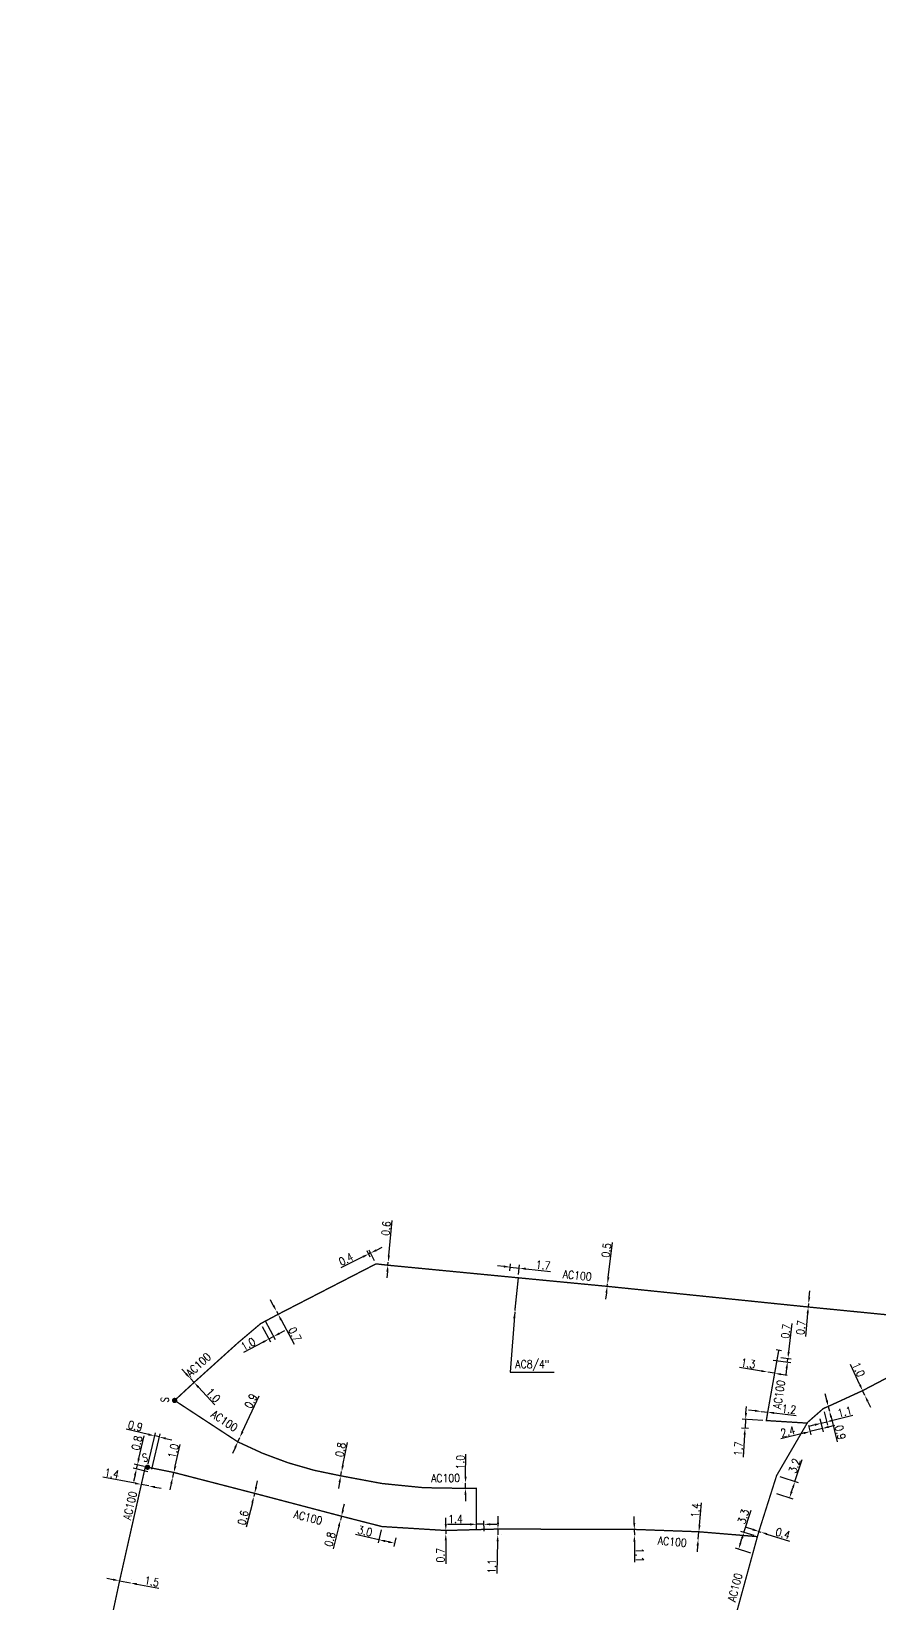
# Model space of a CAD drawing. Header units: millimetres. Extents: x 100882 to 102000, y 121995 to 123000.
# Drawn here: x 101100.5 to 101259.4, y 122327.5 to 122622.1 of the extents above; entities that cross this region are included whole.
import ezdxf
from ezdxf.enums import TextEntityAlignment as Align

# ---------------------------------------------------------------- set-up
doc = ezdxf.new("R2010")
doc.units = ezdxf.units.MM
doc.header["$PDMODE"] = 34
doc.linetypes.add('L_25_AP', pattern=[2000, 1000, 1000])
doc.layers.get('0').update_dxf_attribs({"linetype": 'CONTINUOUS'})
doc.layers.get('DEFPOINTS').update_dxf_attribs({"linetype": 'CONTINUOUS'})
for name, color, linetype in [('L_150', 1, 'CONTINUOUS'), ('L_300', 7, 'CONTINUOUS'), ('L_340', 7, 'CONTINUOUS')]:
    doc.layers.add(name, color=color, linetype=linetype)
doc.styles.add('G_ROMANS', font='ROMANS.SHX', dxfattribs={"width": 0.75})
doc.styles.get("Standard").update_dxf_attribs({"font": 'romans.shx', "width": 0.85})
doc.dimstyles.get("Standard").update_dxf_attribs({"dimtxt": 1.5, "dimasz": 1.2, "dimexe": 0.625, "dimexo": 0.625, "dimgap": 0.25, "dimtad": 1, "dimdec": 1, "dimzin": 0, "dimdsep": 46, "dimtxsty": 'Standard', "dimcen": -0.5, "dimadec": 0, "dimazin": 0, "dimtfac": 1, "dimtdec": 1, "dimtmove": 0, "dimatfit": 3, "dimfxl": 0, "dimtolj": 1, "dimtzin": 0, "dimarcsym": 0})

# ---------------------------------------------------------------- blocks, each defined once
blk = doc.blocks.new('*D378')
at = {"layer": 'DEFPOINTS', "color": 0, "linetype": 'Continuous', "transparency": 16777216}
for p in [(101117.03, 122331.78), (101119.06, 122331.4), (101119.06, 122331.4)]:
    blk.add_point(p, dxfattribs=at)
at = {"layer": 'L_150', "color": 0, "linetype": 'Continuous', "lineweight": -2, "transparency": 16777216}
for p, q in [((101115.85, 122332), (101114.67, 122332.23)), ((101117.03, 122331.78), (101119.06, 122331.4)), ((101119.17, 122332.02), (101119.17, 122332.02)), ((101120.24, 122331.18), (101124.36, 122330.41))]:
    blk.add_line(p, q, dxfattribs=at)
at = {"layer": 'L_150', "color": 0, "linetype": 'Continuous', "transparency": 16777216}
for points in [[(101115.88, 122332.2), (101115.81, 122331.81), (101117.03, 122331.78)], [(101120.27, 122331.38), (101120.2, 122330.98), (101119.06, 122331.4)]]:
    blk.add_solid(points, dxfattribs=at)
at = {"layer": 'L_150', "color": 0, "linetype": 'Continuous', "transparency": 16777216, "insert": (101123.07, 122331.67), "char_height": 1.5, "attachment_point": 5, "rotation": 349.3811}
blk.add_mtext('\\A1;1.5', dxfattribs=at)
blk = doc.blocks.new('*D379')
at = {"layer": 'DEFPOINTS', "color": 0, "linetype": 'Continuous', "transparency": 16777216}
for p in [(101121.1, 122349.84), (101122.48, 122349.58), (101122.48, 122349.58)]:
    blk.add_point(p, dxfattribs=at)
at = {"layer": 'L_150', "color": 0, "linetype": 'Continuous', "lineweight": -2, "transparency": 16777216}
for p, q in [((101119.93, 122350.06), (101113.88, 122351.2)), ((101122.48, 122349.58), (101121.1, 122349.84)), ((101123.66, 122349.36), (101124.84, 122349.13))]:
    blk.add_line(p, q, dxfattribs=at)
at = {"layer": 'L_150', "color": 0, "linetype": 'Continuous', "transparency": 16777216}
for points in [[(101119.96, 122350.26), (101119.89, 122349.87), (101121.1, 122349.84)], [(101123.7, 122349.55), (101123.62, 122349.16), (101122.48, 122349.58)]]:
    blk.add_solid(points, dxfattribs=at)
at = {"layer": 'L_150', "color": 0, "linetype": 'Continuous', "transparency": 16777216, "insert": (101115.57, 122351.9), "char_height": 1.5, "attachment_point": 5, "rotation": 349.3047}
blk.add_mtext('\\A1;1.4', dxfattribs=at)
blk = doc.blocks.new('*D380')
at = {"layer": 'DEFPOINTS', "color": 0, "linetype": 'Continuous', "transparency": 16777216}
for p in [(101126.98, 122351.17), (101126.98, 122351.17), (101127.19, 122352.09)]:
    blk.add_point(p, dxfattribs=at)
at = {"layer": 'L_150', "color": 0, "linetype": 'Continuous', "lineweight": -2, "transparency": 16777216}
for p, q in [((101127.46, 122353.26), (101128.4, 122357.35)), ((101126.98, 122351.17), (101127.19, 122352.09)), ((101126.71, 122350), (101126.44, 122348.83))]:
    blk.add_line(p, q, dxfattribs=at)
at = {"layer": 'L_150', "color": 0, "linetype": 'Continuous', "transparency": 16777216}
for points in [[(101126.51, 122350.04), (101126.9, 122349.95), (101126.98, 122351.17)], [(101127.27, 122353.31), (101127.66, 122353.22), (101127.19, 122352.09)]]:
    blk.add_solid(points, dxfattribs=at)
at = {"layer": 'L_150', "color": 0, "linetype": 'Continuous', "transparency": 16777216, "insert": (101127.09, 122356.11), "char_height": 1.5, "attachment_point": 5, "rotation": 77.0376}
blk.add_mtext('\\A1;1.0', dxfattribs=at)
blk = doc.blocks.new('*D381')
at = {"layer": 'DEFPOINTS', "color": 0, "linetype": 'Continuous', "transparency": 16777216}
for p in [(101142.32, 122348.18), (101142.18, 122347.6), (101142.18, 122347.6)]:
    blk.add_point(p, dxfattribs=at)
at = {"layer": 'L_150', "color": 0, "linetype": 'Continuous', "lineweight": -2, "transparency": 16777216}
for p, q in [((101141.72, 122348.33), (101141.72, 122348.33)), ((101142.32, 122348.18), (101142.18, 122347.6)), ((101142.61, 122349.35), (101142.89, 122350.51)), ((101141.9, 122346.43), (101140.77, 122341.82)), ((101141.57, 122347.75), (101141.57, 122347.75))]:
    blk.add_line(p, q, dxfattribs=at)
at = {"layer": 'L_150', "color": 0, "linetype": 'Continuous', "transparency": 16777216}
for points in [[(101142.42, 122349.4), (101142.8, 122349.3), (101142.32, 122348.18)], [(101141.7, 122346.48), (101142.09, 122346.39), (101142.18, 122347.6)]]:
    blk.add_solid(points, dxfattribs=at)
at = {"layer": 'L_150', "color": 0, "linetype": 'Continuous', "transparency": 16777216, "insert": (101140.17, 122343.6), "char_height": 1.5, "attachment_point": 5, "rotation": 76.2416}
blk.add_mtext('\\A1;0.6', dxfattribs=at)
blk = doc.blocks.new('*D382')
at = {"layer": 'DEFPOINTS', "color": 0, "linetype": 'Continuous', "transparency": 16777216}
for p in [(101158.4, 122343.17), (101158.4, 122343.17), (101158.59, 122343.9)]:
    blk.add_point(p, dxfattribs=at)
at = {"layer": 'L_150', "color": 0, "linetype": 'Continuous', "lineweight": -2, "transparency": 16777216}
for p, q in [((101158.88, 122345.06), (101159.18, 122346.22)), ((101158.59, 122343.9), (101158.4, 122343.17)), ((101158.1, 122342.01), (101157.02, 122337.78))]:
    blk.add_line(p, q, dxfattribs=at)
at = {"layer": 'L_150', "color": 0, "linetype": 'Continuous', "transparency": 16777216}
for points in [[(101158.69, 122345.11), (101159.08, 122345.01), (101158.59, 122343.9)], [(101157.91, 122342.06), (101158.29, 122341.96), (101158.4, 122343.17)]]:
    blk.add_solid(points, dxfattribs=at)
at = {"layer": 'L_150', "color": 0, "linetype": 'Continuous', "transparency": 16777216, "insert": (101156.44, 122339.56), "char_height": 1.5, "attachment_point": 5, "rotation": 75.6287}
blk.add_mtext('\\A1;0.8', dxfattribs=at)
blk = doc.blocks.new('*D383')
at = {"layer": 'DEFPOINTS', "color": 0, "linetype": 'Continuous', "transparency": 16777216}
for p in [(101178.14, 122341.22), (101178.14, 122340.57), (101178.14, 122340.57)]:
    blk.add_point(p, dxfattribs=at)
at = {"layer": 'L_150', "color": 0, "linetype": 'Continuous', "lineweight": -2, "transparency": 16777216}
for p, q in [((101178.14, 122342.42), (101178.14, 122343.62)), ((101178.14, 122341.22), (101178.14, 122340.57)), ((101178.14, 122339.37), (101178.14, 122335))]:
    blk.add_line(p, q, dxfattribs=at)
at = {"layer": 'L_150', "color": 0, "linetype": 'Continuous', "transparency": 16777216}
for points in [[(101177.94, 122342.42), (101178.34, 122342.42), (101178.14, 122341.22)], [(101177.94, 122339.37), (101178.34, 122339.37), (101178.14, 122340.57)]]:
    blk.add_solid(points, dxfattribs=at)
at = {"layer": 'L_150', "color": 0, "linetype": 'Continuous', "transparency": 16777216, "insert": (101177.14, 122336.58), "char_height": 1.5, "attachment_point": 5, "rotation": 90}
blk.add_mtext('\\A1;0.7', dxfattribs=at)
blk = doc.blocks.new('*D384')
at = {"layer": 'DEFPOINTS', "color": 0, "linetype": 'Continuous', "transparency": 16777216}
for p in [(101187.88, 122340.39), (101187.88, 122340.39), (101187.9, 122341.49)]:
    blk.add_point(p, dxfattribs=at)
at = {"layer": 'L_150', "color": 0, "linetype": 'Continuous', "lineweight": -2, "transparency": 16777216}
for p, q in [((101187.93, 122342.69), (101187.95, 122343.89)), ((101187.85, 122339.19), (101187.73, 122333.16)), ((101187.9, 122341.49), (101187.88, 122340.39)), ((101188.5, 122340.38), (101188.5, 122340.38)), ((101188.53, 122341.48), (101188.53, 122341.48))]:
    blk.add_line(p, q, dxfattribs=at)
at = {"layer": 'L_150', "color": 0, "linetype": 'Continuous', "transparency": 16777216}
for points in [[(101187.73, 122342.7), (101188.13, 122342.69), (101187.9, 122341.49)], [(101187.65, 122339.2), (101188.05, 122339.19), (101187.88, 122340.39)]]:
    blk.add_solid(points, dxfattribs=at)
at = {"layer": 'L_150', "color": 0, "linetype": 'Continuous', "transparency": 16777216, "insert": (101186.75, 122334.49), "char_height": 1.5, "attachment_point": 5, "rotation": 88.7799}
blk.add_mtext('\\A1;1.1', dxfattribs=at)
blk = doc.blocks.new('*D385')
at = {"layer": 'DEFPOINTS', "color": 0, "linetype": 'Continuous', "transparency": 16777216}
for p in [(101225.43, 122339.59), (101225.43, 122339.59), (101225.56, 122340.98)]:
    blk.add_point(p, dxfattribs=at)
at = {"layer": 'L_150', "color": 0, "linetype": 'Continuous', "lineweight": -2, "transparency": 16777216}
for p, q in [((101225.68, 122342.18), (101226.07, 122346.41)), ((101225.43, 122339.59), (101225.56, 122340.98)), ((101225.32, 122338.39), (101225.21, 122337.2))]:
    blk.add_line(p, q, dxfattribs=at)
at = {"layer": 'L_150', "color": 0, "linetype": 'Continuous', "transparency": 16777216}
for points in [[(101225.48, 122342.2), (101225.87, 122342.16), (101225.56, 122340.98)], [(101225.12, 122338.41), (101225.52, 122338.38), (101225.43, 122339.59)]]:
    blk.add_solid(points, dxfattribs=at)
at = {"layer": 'L_150', "color": 0, "linetype": 'Continuous', "transparency": 16777216, "insert": (101224.94, 122344.98), "char_height": 1.5, "attachment_point": 5, "rotation": 84.63}
blk.add_mtext('\\A1;1.4', dxfattribs=at)
blk = doc.blocks.new('*D388')
at = {"layer": 'DEFPOINTS', "color": 0, "linetype": 'Continuous', "transparency": 16777216}
for p in [(101238.47, 122370.9), (101238.47, 122370.9), (101239.75, 122370.69)]:
    blk.add_point(p, dxfattribs=at)
at = {"layer": 'L_150', "color": 0, "linetype": 'Continuous', "lineweight": -2, "transparency": 16777216}
for p, q in [((101237.29, 122371.1), (101233.15, 122371.78)), ((101239.75, 122370.69), (101238.47, 122370.9)), ((101240.94, 122370.5), (101242.12, 122370.3))]:
    blk.add_line(p, q, dxfattribs=at)
at = {"layer": 'L_150', "color": 0, "linetype": 'Continuous', "transparency": 16777216}
for points in [[(101237.32, 122371.29), (101237.25, 122370.9), (101238.47, 122370.9)], [(101240.97, 122370.69), (101240.9, 122370.3), (101239.75, 122370.69)]]:
    blk.add_solid(points, dxfattribs=at)
at = {"layer": 'L_150', "color": 0, "linetype": 'Continuous', "transparency": 16777216, "insert": (101234.79, 122372.52), "char_height": 1.5, "attachment_point": 5, "rotation": 350.6436}
blk.add_mtext('\\A1;1.3', dxfattribs=at)
blk = doc.blocks.new('L_300_11')
at = {"color": 0, "linetype": 'Continuous', "const_width": 0.497, "flags": 128}
blk.add_lwpolyline([(-0.25, 0, 1), (0.25, 0, 1)], format="xyb", close=True, dxfattribs=at)
at = {"color": 0, "linetype": 'Continuous', "style": 'G_ROMANS', "width": 0.75}
blk.add_text('S', height=1.5, dxfattribs=at).set_placement((0, 1.85), align=Align.MIDDLE)
at = {"color": 0, "linetype": 'Continuous', "width": 0.75, "flags": 3}
for tag, p in [('DEF_LEG', (0, -5)), ('DEF_COUP', (0, -7.5)), ('DEF_TYPE', (0, -10))]:
    blk.add_attdef(tag, text='', height=1.2, dxfattribs=at).set_placement(p, align=Align.MIDDLE)
blk = doc.blocks.new('*D392')
at = {"layer": 'DEFPOINTS', "color": 0, "linetype": 'Continuous', "transparency": 16777216}
for p in [(101248.08, 122362.76), (101245.93, 122361.49), (101248.69, 122360.34)]:
    blk.add_point(p, dxfattribs=at)
at = {"layer": 'L_150', "color": 0, "linetype": 'Continuous', "lineweight": -2, "transparency": 16777216}
for p, q in [((101246.08, 122360.89), (101246.52, 122359.15)), ((101248.69, 122360.34), (101246.37, 122359.75)), ((101248.23, 122362.16), (101248.85, 122359.73)), ((101249.86, 122360.63), (101251.02, 122360.93)), ((101245.2, 122359.46), (101240.91, 122358.37))]:
    blk.add_line(p, q, dxfattribs=at)
at = {"layer": 'L_150', "color": 0, "linetype": 'Continuous', "transparency": 16777216}
for points in [[(101245.15, 122359.65), (101245.25, 122359.26), (101246.37, 122359.75)], [(101249.81, 122360.83), (101249.91, 122360.44), (101248.69, 122360.34)]]:
    blk.add_solid(points, dxfattribs=at)
at = {"layer": 'L_150', "color": 0, "linetype": 'Continuous', "transparency": 16777216, "insert": (101242.23, 122359.74), "char_height": 1.5, "attachment_point": 5, "rotation": 14.1866}
blk.add_mtext('\\A1;2.4', dxfattribs=at)
blk = doc.blocks.new('*D393')
at = {"layer": 'DEFPOINTS', "color": 0, "linetype": 'Continuous', "transparency": 16777216}
for p in [(101240.12, 122351.52), (101239.53, 122348.34), (101242.54, 122347.34)]:
    blk.add_point(p, dxfattribs=at)
at = {"layer": 'L_150', "color": 0, "linetype": 'Continuous', "lineweight": -2, "transparency": 16777216}
for p, q in [((101243.55, 122350.38), (101244.92, 122354.53)), ((101240.71, 122351.32), (101244.14, 122350.19)), ((101240.12, 122348.14), (101243.14, 122347.15)), ((101242.92, 122348.48), (101243.17, 122349.24))]:
    blk.add_line(p, q, dxfattribs=at)
at = {"layer": 'L_150', "color": 0, "linetype": 'Continuous', "transparency": 16777216}
for points in [[(101242.73, 122348.55), (101243.11, 122348.42), (101242.54, 122347.34)], [(101242.98, 122349.31), (101243.36, 122349.18), (101243.55, 122350.38)]]:
    blk.add_solid(points, dxfattribs=at)
at = {"layer": 'L_150', "color": 0, "linetype": 'Continuous', "transparency": 16777216, "insert": (101243.47, 122353.34), "char_height": 1.5, "attachment_point": 5, "rotation": 71.7104}
blk.add_mtext('\\A1;3.2', dxfattribs=at)
blk = doc.blocks.new('*D394')
at = {"layer": 'DEFPOINTS', "color": 0, "linetype": 'Continuous', "transparency": 16777216}
for p in [(101248.08, 122362.76), (101248.88, 122364.08), (101248.45, 122361.31)]:
    blk.add_point(p, dxfattribs=at)
at = {"layer": 'L_150', "color": 0, "linetype": 'Continuous', "lineweight": -2, "transparency": 16777216}
for p, q in [((101249.04, 122363.47), (101249.67, 122360.97)), ((101250.68, 122361.87), (101254.39, 122362.81)), ((101247.28, 122361.02), (101246.12, 122360.72)), ((101248.23, 122362.16), (101248.6, 122360.7)), ((101248.45, 122361.31), (101249.51, 122361.58))]:
    blk.add_line(p, q, dxfattribs=at)
at = {"layer": 'L_150', "color": 0, "linetype": 'Continuous', "transparency": 16777216}
for points in [[(101247.24, 122361.21), (101247.33, 122360.82), (101248.45, 122361.31)], [(101250.63, 122362.07), (101250.73, 122361.68), (101249.51, 122361.58)]]:
    blk.add_solid(points, dxfattribs=at)
at = {"layer": 'L_150', "color": 0, "linetype": 'Continuous', "transparency": 16777216, "insert": (101252.87, 122363.46), "char_height": 1.5, "attachment_point": 5, "rotation": 14.1866}
blk.add_mtext('\\A1;1.1', dxfattribs=at)
blk = doc.blocks.new('*D395')
at = {"layer": 'DEFPOINTS', "color": 0, "linetype": 'Continuous', "transparency": 16777216}
for p in [(101185.29, 122342.38), (101183.89, 122341.38), (101185.3, 122340.45)]:
    blk.add_point(p, dxfattribs=at)
at = {"layer": 'L_150', "color": 0, "linetype": 'Continuous', "lineweight": -2, "transparency": 16777216}
for p, q in [((101182.69, 122342.37), (101178.44, 122342.36)), ((101183.89, 122342.01), (101183.89, 122343)), ((101185.29, 122342.38), (101183.89, 122342.38)), ((101185.3, 122341.07), (101185.29, 122343.01)), ((101186.49, 122342.38), (101187.69, 122342.39))]:
    blk.add_line(p, q, dxfattribs=at)
at = {"layer": 'L_150', "color": 0, "linetype": 'Continuous', "transparency": 16777216}
for points in [[(101182.69, 122342.57), (101182.69, 122342.17), (101183.89, 122342.38)], [(101186.49, 122342.58), (101186.49, 122342.18), (101185.29, 122342.38)]]:
    blk.add_solid(points, dxfattribs=at)
at = {"layer": 'L_150', "color": 0, "linetype": 'Continuous', "transparency": 16777216, "insert": (101179.96, 122343.37), "char_height": 1.5, "attachment_point": 5, "rotation": 0.1634}
blk.add_mtext('\\A1;1.4', dxfattribs=at)
blk = doc.blocks.new('*D398')
at = {"layer": 'DEFPOINTS', "color": 0, "linetype": 'Continuous', "transparency": 16777216}
for p in [(101246.11, 122383.75), (101246.11, 122383.75), (101246.05, 122383.1)]:
    blk.add_point(p, dxfattribs=at)
at = {"layer": 'L_150', "color": 0, "linetype": 'Continuous', "lineweight": -2, "transparency": 16777216}
for p, q in [((101245.49, 122383.81), (101245.49, 122383.81)), ((101246.11, 122383.75), (101246.05, 122383.1)), ((101246.23, 122384.95), (101246.35, 122386.14)), ((101245.43, 122383.17), (101245.43, 122383.17)), ((101245.93, 122381.91), (101245.5, 122377.56))]:
    blk.add_line(p, q, dxfattribs=at)
at = {"layer": 'L_150', "color": 0, "linetype": 'Continuous', "transparency": 16777216}
for points in [[(101246.03, 122384.96), (101246.43, 122384.93), (101246.11, 122383.75)], [(101245.73, 122381.93), (101246.13, 122381.89), (101246.05, 122383.1)]]:
    blk.add_solid(points, dxfattribs=at)
at = {"layer": 'L_150', "color": 0, "linetype": 'Continuous', "transparency": 16777216, "insert": (101244.66, 122379.24), "char_height": 1.5, "attachment_point": 5, "rotation": 84.3724}
blk.add_mtext('\\A1;0.7', dxfattribs=at)
blk = doc.blocks.new('*D399')
at = {"layer": 'DEFPOINTS', "color": 0, "linetype": 'Continuous', "transparency": 16777216}
for p in [(101146.4, 122382.34), (101146.4, 122382.34), (101146.73, 122381.73)]:
    blk.add_point(p, dxfattribs=at)
at = {"layer": 'L_150', "color": 0, "linetype": 'Continuous', "lineweight": -2, "transparency": 16777216}
for p, q in [((101145.83, 122383.4), (101145.27, 122384.46)), ((101146.4, 122382.34), (101146.73, 122381.73)), ((101147.29, 122380.67), (101149.72, 122376.11))]:
    blk.add_line(p, q, dxfattribs=at)
at = {"layer": 'L_150', "color": 0, "linetype": 'Continuous', "transparency": 16777216}
for points in [[(101146.01, 122383.5), (101145.66, 122383.31), (101146.4, 122382.34)], [(101147.47, 122380.76), (101147.11, 122380.57), (101146.73, 122381.73)]]:
    blk.add_solid(points, dxfattribs=at)
at = {"layer": 'L_150', "color": 0, "linetype": 'Continuous', "transparency": 16777216, "insert": (101149.86, 122377.98), "char_height": 1.5, "attachment_point": 5, "rotation": 298.0656}
blk.add_mtext('\\A1;0.7', dxfattribs=at)
blk = doc.blocks.new('*D400')
at = {"layer": 'DEFPOINTS', "color": 0, "linetype": 'Continuous', "transparency": 16777216}
for p in [(101144.01, 122381.07), (101143.46, 122379.99), (101145.88, 122377.57)]:
    blk.add_point(p, dxfattribs=at)
at = {"layer": 'L_150', "color": 0, "linetype": 'Continuous', "lineweight": -2, "transparency": 16777216}
for p, q in [((101144.31, 122380.52), (101146.18, 122377.02)), ((101143.76, 122379.43), (101145.3, 122376.55)), ((101145.88, 122377.57), (101145, 122377.1)), ((101146.94, 122378.14), (101148, 122378.7)), ((101143.94, 122376.53), (101140.25, 122374.56))]:
    blk.add_line(p, q, dxfattribs=at)
at = {"layer": 'L_150', "color": 0, "linetype": 'Continuous', "transparency": 16777216}
for points in [[(101146.85, 122378.31), (101147.04, 122377.96), (101145.88, 122377.57)], [(101143.85, 122376.71), (101144.04, 122376.36), (101145, 122377.1)]]:
    blk.add_solid(points, dxfattribs=at)
at = {"layer": 'L_150', "color": 0, "linetype": 'Continuous', "transparency": 16777216, "insert": (101141.1, 122376.15), "char_height": 1.5, "attachment_point": 5, "rotation": 28.1049}
blk.add_mtext('\\A1;1.0', dxfattribs=at)
blk = doc.blocks.new('*D401')
at = {"layer": 'DEFPOINTS', "color": 0, "linetype": 'Continuous', "transparency": 16777216}
for p in [(101163.7, 122393.04), (101164.28, 122391.88), (101165.07, 122391.18)]:
    blk.add_point(p, dxfattribs=at)
at = {"layer": 'L_150', "color": 0, "linetype": 'Continuous', "lineweight": -2, "transparency": 16777216}
for p, q in [((101162.63, 122392.51), (101158.45, 122390.43)), ((101164, 122392.44), (101163.42, 122393.6)), ((101164.06, 122393.22), (101163.7, 122393.04)), ((101164.79, 122391.74), (101163.78, 122393.78)), ((101165.13, 122393.75), (101166.21, 122394.29))]:
    blk.add_line(p, q, dxfattribs=at)
at = {"layer": 'L_150', "color": 0, "linetype": 'Continuous', "transparency": 16777216}
for points in [[(101162.54, 122392.69), (101162.72, 122392.33), (101163.7, 122393.04)], [(101165.05, 122393.93), (101165.22, 122393.57), (101164.06, 122393.22)]]:
    blk.add_solid(points, dxfattribs=at)
at = {"layer": 'L_150', "color": 0, "linetype": 'Continuous', "transparency": 16777216, "insert": (101159.45, 122392.05), "char_height": 1.5, "attachment_point": 5, "rotation": 26.4036}
blk.add_mtext('\\A1;0.4', dxfattribs=at)
blk = doc.blocks.new('*D490')
at = {"layer": 'DEFPOINTS', "color": 0, "linetype": 'Continuous', "transparency": 16777216}
for p in [(101208.38, 122386.97), (101208.44, 122387.46), (101208.44, 122387.46)]:
    blk.add_point(p, dxfattribs=at)
at = {"layer": 'L_150', "color": 0, "linetype": 'Continuous', "lineweight": -2, "transparency": 16777216}
for p, q in [((101208.59, 122388.65), (101209.4, 122395.18)), ((101208.38, 122386.97), (101208.44, 122387.46)), ((101208.23, 122385.78), (101208.09, 122384.59))]:
    blk.add_line(p, q, dxfattribs=at)
at = {"layer": 'L_150', "color": 0, "linetype": 'Continuous', "transparency": 16777216}
for points in [[(101208.04, 122385.8), (101208.43, 122385.75), (101208.38, 122386.97)], [(101208.39, 122388.68), (101208.79, 122388.63), (101208.44, 122387.46)]]:
    blk.add_solid(points, dxfattribs=at)
at = {"layer": 'L_150', "color": 0, "linetype": 'Continuous', "transparency": 16777216, "insert": (101208.21, 122393.73), "char_height": 1.5, "attachment_point": 5, "rotation": 82.9251}
blk.add_mtext('\\A1;0.5', dxfattribs=at)
blk = doc.blocks.new('*D491')
at = {"layer": 'DEFPOINTS', "color": 0, "linetype": 'Continuous', "transparency": 16777216}
for p in [(101167.3, 122390.93), (101167.36, 122391.53), (101167.36, 122391.53)]:
    blk.add_point(p, dxfattribs=at)
at = {"layer": 'L_150', "color": 0, "linetype": 'Continuous', "lineweight": -2, "transparency": 16777216}
for p, q in [((101167.47, 122392.72), (101168.09, 122399.31)), ((101166.68, 122390.99), (101166.68, 122390.99)), ((101166.74, 122391.59), (101166.74, 122391.59)), ((101167.19, 122389.73), (101167.08, 122388.54)), ((101167.3, 122390.93), (101167.36, 122391.53))]:
    blk.add_line(p, q, dxfattribs=at)
at = {"layer": 'L_150', "color": 0, "linetype": 'Continuous', "transparency": 16777216}
for points in [[(101167.27, 122392.74), (101167.67, 122392.7), (101167.36, 122391.53)], [(101166.99, 122389.75), (101167.39, 122389.72), (101167.3, 122390.93)]]:
    blk.add_solid(points, dxfattribs=at)
at = {"layer": 'L_150', "color": 0, "linetype": 'Continuous', "transparency": 16777216, "insert": (101166.95, 122397.82), "char_height": 1.5, "attachment_point": 5, "rotation": 84.6351}
blk.add_mtext('\\A1;0.6', dxfattribs=at)
blk = doc.blocks.new('*D492')
at = {"layer": 'DEFPOINTS', "color": 0, "linetype": 'Continuous', "transparency": 16777216}
for p in [(101130.3, 122369.69), (101130.3, 122369.69), (101130.98, 122368.96)]:
    blk.add_point(p, dxfattribs=at)
at = {"layer": 'L_150', "color": 0, "linetype": 'Continuous', "lineweight": -2, "transparency": 16777216}
for p, q in [((101129.48, 122370.57), (101128.66, 122371.45)), ((101130.3, 122369.69), (101130.98, 122368.96)), ((101131.79, 122368.08), (101134.86, 122364.78))]:
    blk.add_line(p, q, dxfattribs=at)
at = {"layer": 'L_150', "color": 0, "linetype": 'Continuous', "transparency": 16777216}
for points in [[(101129.63, 122370.71), (101129.33, 122370.44), (101130.3, 122369.69)], [(101131.94, 122368.22), (101131.65, 122367.94), (101130.98, 122368.96)]]:
    blk.add_solid(points, dxfattribs=at)
at = {"layer": 'L_150', "color": 0, "linetype": 'Continuous', "transparency": 16777216, "insert": (101134.58, 122366.55), "char_height": 1.5, "attachment_point": 5, "rotation": 312.8789}
blk.add_mtext('\\A1;1.0', dxfattribs=at)
blk = doc.blocks.new('*D493')
at = {"layer": 'DEFPOINTS', "color": 0, "linetype": 'Continuous', "transparency": 16777216}
for p in [(101139.18, 122357.83), (101139.55, 122358.65), (101139.55, 122358.65)]:
    blk.add_point(p, dxfattribs=at)
at = {"layer": 'L_150', "color": 0, "linetype": 'Continuous', "lineweight": -2, "transparency": 16777216}
for p, q in [((101140.06, 122359.74), (101143.18, 122366.47)), ((101139.18, 122357.83), (101139.55, 122358.65)), ((101138.67, 122356.74), (101138.17, 122355.66))]:
    blk.add_line(p, q, dxfattribs=at)
at = {"layer": 'L_150', "color": 0, "linetype": 'Continuous', "transparency": 16777216}
for points in [[(101139.88, 122359.82), (101140.24, 122359.65), (101139.55, 122358.65)], [(101138.49, 122356.83), (101138.85, 122356.66), (101139.18, 122357.83)]]:
    blk.add_solid(points, dxfattribs=at)
at = {"layer": 'L_150', "color": 0, "linetype": 'Continuous', "transparency": 16777216, "insert": (101141.62, 122365.48), "char_height": 1.5, "attachment_point": 5, "rotation": 65.1231}
blk.add_mtext('\\A1;0.9', dxfattribs=at)
blk = doc.blocks.new('*D494')
at = {"layer": 'DEFPOINTS', "color": 0, "linetype": 'Continuous', "transparency": 16777216}
for p in [(101190.09, 122389.27), (101190.23, 122390.56), (101191.73, 122388.57)]:
    blk.add_point(p, dxfattribs=at)
at = {"layer": 'L_150', "color": 0, "linetype": 'Continuous', "lineweight": -2, "transparency": 16777216}
for p, q in [((101189.03, 122390.69), (101187.84, 122390.82)), ((101190.16, 122389.89), (101190.29, 122391.19)), ((101190.23, 122390.56), (101191.92, 122390.39)), ((101191.79, 122389.2), (101191.98, 122391.01)), ((101193.11, 122390.26), (101197.75, 122389.78))]:
    blk.add_line(p, q, dxfattribs=at)
at = {"layer": 'L_150', "color": 0, "linetype": 'Continuous', "transparency": 16777216}
for points in [[(101189.05, 122390.89), (101189.01, 122390.49), (101190.23, 122390.56)], [(101193.13, 122390.46), (101193.09, 122390.06), (101191.92, 122390.39)]]:
    blk.add_solid(points, dxfattribs=at)
at = {"layer": 'L_150', "color": 0, "linetype": 'Continuous', "transparency": 16777216, "insert": (101196.37, 122390.93), "char_height": 1.5, "attachment_point": 5, "rotation": 354.0061}
blk.add_mtext('\\A1;1.7', dxfattribs=at)
blk = doc.blocks.new('*D495')
at = {"layer": 'DEFPOINTS', "color": 0, "linetype": 'Continuous', "transparency": 16777216}
for p in [(101256.23, 122367.43), (101256.66, 122366.53), (101256.66, 122366.53)]:
    blk.add_point(p, dxfattribs=at)
at = {"layer": 'L_150', "color": 0, "linetype": 'Continuous', "lineweight": -2, "transparency": 16777216}
for p, q in [((101255.72, 122368.52), (101253.93, 122372.31)), ((101256.66, 122366.53), (101256.23, 122367.43)), ((101257.17, 122365.44), (101257.68, 122364.36))]:
    blk.add_line(p, q, dxfattribs=at)
at = {"layer": 'L_150', "color": 0, "linetype": 'Continuous', "transparency": 16777216}
for points in [[(101255.9, 122368.6), (101255.54, 122368.43), (101256.23, 122367.43)], [(101257.35, 122365.53), (101256.99, 122365.36), (101256.66, 122366.53)]]:
    blk.add_solid(points, dxfattribs=at)
at = {"layer": 'L_150', "color": 0, "linetype": 'Continuous', "transparency": 16777216, "insert": (101255.48, 122371.38), "char_height": 1.5, "attachment_point": 5, "rotation": 295.2573}
blk.add_mtext('\\A1;1.0', dxfattribs=at)
blk = doc.blocks.new('*D496')
at = {"layer": 'DEFPOINTS', "color": 0, "linetype": 'Continuous', "transparency": 16777216}
for p in [(101249.8, 122364.47), (101250.02, 122363.6), (101250.02, 122363.6)]:
    blk.add_point(p, dxfattribs=at)
at = {"layer": 'L_150', "color": 0, "linetype": 'Continuous', "lineweight": -2, "transparency": 16777216}
for p, q in [((101249.51, 122365.64), (101249.21, 122366.8)), ((101249.19, 122364.32), (101249.19, 122364.32)), ((101249.42, 122363.45), (101249.42, 122363.45)), ((101249.8, 122364.47), (101250.02, 122363.6)), ((101250.32, 122362.44), (101251.48, 122357.84))]:
    blk.add_line(p, q, dxfattribs=at)
at = {"layer": 'L_150', "color": 0, "linetype": 'Continuous', "transparency": 16777216}
for points in [[(101249.7, 122365.69), (101249.31, 122365.59), (101249.8, 122364.47)], [(101250.51, 122362.49), (101250.12, 122362.39), (101250.02, 122363.6)]]:
    blk.add_solid(points, dxfattribs=at)
at = {"layer": 'L_150', "color": 0, "linetype": 'Continuous', "transparency": 16777216, "insert": (101252.06, 122359.6), "char_height": 1.5, "attachment_point": 5, "rotation": 284.1866}
blk.add_mtext('\\A1;0.9', dxfattribs=at)
blk = doc.blocks.new('*D497')
at = {"layer": 'DEFPOINTS', "color": 0, "linetype": 'Continuous', "transparency": 16777216}
for p in [(101237.25, 122363.52), (101237.25, 122363.52), (101238.45, 122363.38)]:
    blk.add_point(p, dxfattribs=at)
at = {"layer": 'L_150', "color": 0, "linetype": 'Continuous', "lineweight": -2, "transparency": 16777216}
for p, q in [((101236.06, 122363.65), (101234.87, 122363.78)), ((101237.25, 122363.52), (101238.45, 122363.38)), ((101239.64, 122363.25), (101243.8, 122362.79))]:
    blk.add_line(p, q, dxfattribs=at)
at = {"layer": 'L_150', "color": 0, "linetype": 'Continuous', "transparency": 16777216}
for points in [[(101236.08, 122363.85), (101236.04, 122363.45), (101237.25, 122363.52)], [(101239.66, 122363.45), (101239.62, 122363.05), (101238.45, 122363.38)]]:
    blk.add_solid(points, dxfattribs=at)
at = {"layer": 'L_150', "color": 0, "linetype": 'Continuous', "transparency": 16777216, "insert": (101242.43, 122363.95), "char_height": 1.5, "attachment_point": 5, "rotation": 353.6542}
blk.add_mtext('\\A1;1.2', dxfattribs=at)
blk = doc.blocks.new('*D498')
at = {"layer": 'DEFPOINTS', "color": 0, "linetype": 'Continuous', "transparency": 16777216}
for p in [(101234.2, 122360.37), (101235.5, 122360.29), (101238.19, 122361.82)]:
    blk.add_point(p, dxfattribs=at)
at = {"layer": 'L_150', "color": 0, "linetype": 'Continuous', "lineweight": -2, "transparency": 16777216}
for p, q in [((101234.38, 122363.27), (101234.46, 122364.46)), ((101234.87, 122360.33), (101233.57, 122360.41)), ((101237.56, 122361.86), (101233.68, 122362.11)), ((101234.3, 122362.07), (101234.2, 122360.37)), ((101234.12, 122359.17), (101233.86, 122354.99))]:
    blk.add_line(p, q, dxfattribs=at)
at = {"layer": 'L_150', "color": 0, "linetype": 'Continuous', "transparency": 16777216}
for points in [[(101234.18, 122363.28), (101234.58, 122363.25), (101234.3, 122362.07)], [(101233.92, 122359.19), (101234.32, 122359.16), (101234.2, 122360.37)]]:
    blk.add_solid(points, dxfattribs=at)
at = {"layer": 'L_150', "color": 0, "linetype": 'Continuous', "transparency": 16777216, "insert": (101232.96, 122356.55), "char_height": 1.5, "attachment_point": 5, "rotation": 86.4117}
blk.add_mtext('\\A1;1.7', dxfattribs=at)
blk = doc.blocks.new('*D499')
at = {"layer": 'DEFPOINTS', "color": 0, "linetype": 'Continuous', "transparency": 16777216}
for p in [(101238.85, 122373.2), (101240.29, 122373.73), (101242.15, 122372.79)]:
    blk.add_point(p, dxfattribs=at)
at = {"layer": 'L_340', "color": 0, "linetype": 'Continuous', "lineweight": -2, "transparency": 16777216}
for p, q in [((101242.38, 122374.68), (101243.04, 122380)), ((101239.47, 122373.13), (101242.77, 122372.72)), ((101240.92, 122373.65), (101242.86, 122373.41)), ((101242, 122371.6), (101241.86, 122370.41)), ((101242.15, 122372.79), (101242.24, 122373.49))]:
    blk.add_line(p, q, dxfattribs=at)
at = {"layer": 'L_340', "color": 0, "linetype": 'Continuous', "transparency": 16777216}
for points in [[(101242.19, 122374.7), (101242.58, 122374.65), (101242.24, 122373.49)], [(101241.8, 122371.63), (101242.2, 122371.58), (101242.15, 122372.79)]]:
    blk.add_solid(points, dxfattribs=at)
at = {"layer": 'L_340', "color": 0, "linetype": 'Continuous', "transparency": 16777216, "insert": (101241.86, 122378.55), "char_height": 1.5, "attachment_point": 5, "rotation": 82.9377}
blk.add_mtext('\\A1;0.7', dxfattribs=at)
blk = doc.blocks.new('L_340_07')
at = {"color": 0, "linetype": 'Continuous', "const_width": 0.25, "flags": 128}
blk.add_lwpolyline([(0, 0), (1.25, 0)], dxfattribs=at)
at = {"color": 0, "linetype": 'Continuous', "flags": 128}
blk.add_lwpolyline([(1.25, -0.5), (1.25, 0.5)], dxfattribs=at)
at = {"color": 0, "linetype": 'Continuous', "style": 'G_ROMANS', "width": 0.75, "flags": 3}
for tag, p in [('DEF_LEG', (0.72, -3.47)), ('DEF_COUP', (0.72, -5.97)), ('DEF_TYPE', (0.72, -8.47))]:
    blk.add_attdef(tag, text='', height=1.2, dxfattribs=at).set_placement(p, align=Align.MIDDLE)
blk = doc.blocks.new('*D500')
at = {"layer": 'DEFPOINTS', "color": 0, "linetype": 'Continuous', "transparency": 16777216}
for p in [(101236.52, 122340.07), (101233, 122337.72), (101235.87, 122336.82)]:
    blk.add_point(p, dxfattribs=at)
at = {"layer": 'L_150', "color": 0, "linetype": 'Continuous', "lineweight": -2, "transparency": 16777216}
for p, q in [((101234, 122340.87), (101235.32, 122345.04)), ((101233.36, 122338.87), (101233.63, 122339.72)), ((101235.93, 122340.26), (101233.4, 122341.06)), ((101235.27, 122337), (101232.41, 122337.91))]:
    blk.add_line(p, q, dxfattribs=at)
at = {"layer": 'L_150', "color": 0, "linetype": 'Continuous', "transparency": 16777216}
for points in [[(101233.44, 122339.79), (101233.83, 122339.66), (101234, 122340.87)], [(101233.17, 122338.93), (101233.55, 122338.81), (101233, 122337.72)]]:
    blk.add_solid(points, dxfattribs=at)
at = {"layer": 'L_150', "color": 0, "linetype": 'Continuous', "transparency": 16777216, "insert": (101233.88, 122343.83), "char_height": 1.5, "attachment_point": 5, "rotation": 72.444}
blk.add_mtext('\\A1;3.3', dxfattribs=at)
blk = doc.blocks.new('*D501')
at = {"layer": 'DEFPOINTS', "color": 0, "linetype": 'Continuous', "transparency": 16777216}
for p in [(101236.79, 122341.03), (101237.17, 122340.91), (101237.17, 122340.91)]:
    blk.add_point(p, dxfattribs=at)
at = {"layer": 'L_150', "color": 0, "linetype": 'Continuous', "lineweight": -2, "transparency": 16777216}
for p, q in [((101235.64, 122341.4), (101234.5, 122341.76)), ((101236.79, 122341.03), (101237.17, 122340.91)), ((101238.31, 122340.55), (101242.54, 122339.22))]:
    blk.add_line(p, q, dxfattribs=at)
at = {"layer": 'L_150', "color": 0, "linetype": 'Continuous', "transparency": 16777216}
for points in [[(101235.7, 122341.59), (101235.58, 122341.21), (101236.79, 122341.03)], [(101238.37, 122340.74), (101238.25, 122340.36), (101237.17, 122340.91)]]:
    blk.add_solid(points, dxfattribs=at)
at = {"layer": 'L_150', "color": 0, "linetype": 'Continuous', "transparency": 16777216, "insert": (101241.3, 122340.66), "char_height": 1.5, "attachment_point": 5, "rotation": 342.444}
blk.add_mtext('\\A1;0.4', dxfattribs=at)
blk = doc.blocks.new('*D502')
at = {"layer": 'DEFPOINTS', "color": 0, "linetype": 'Continuous', "transparency": 16777216}
for p in [(101213.46, 122341.42), (101213.47, 122340.32), (101213.47, 122340.32)]:
    blk.add_point(p, dxfattribs=at)
at = {"layer": 'L_150', "color": 0, "linetype": 'Continuous', "lineweight": -2, "transparency": 16777216}
for p, q in [((101213.45, 122342.62), (101213.45, 122343.82)), ((101213.46, 122341.42), (101213.47, 122340.32)), ((101213.47, 122339.12), (101213.49, 122335.3))]:
    blk.add_line(p, q, dxfattribs=at)
at = {"layer": 'L_150', "color": 0, "linetype": 'Continuous', "transparency": 16777216}
for points in [[(101213.65, 122342.62), (101213.25, 122342.62), (101213.46, 122341.42)], [(101213.67, 122339.12), (101213.27, 122339.12), (101213.47, 122340.32)]]:
    blk.add_solid(points, dxfattribs=at)
at = {"layer": 'L_150', "color": 0, "linetype": 'Continuous', "transparency": 16777216, "insert": (101214.49, 122336.62), "char_height": 1.5, "attachment_point": 5, "rotation": 270.3329}
blk.add_mtext('\\A1;1.1', dxfattribs=at)
blk = doc.blocks.new('*D503')
at = {"layer": 'DEFPOINTS', "color": 0, "linetype": 'Continuous', "transparency": 16777216}
for p in [(101181.83, 122349.11), (101181.84, 122350.11), (101181.84, 122350.11)]:
    blk.add_point(p, dxfattribs=at)
at = {"layer": 'L_150', "color": 0, "linetype": 'Continuous', "lineweight": -2, "transparency": 16777216}
for p, q in [((101181.85, 122351.31), (101181.88, 122355.5)), ((101181.21, 122350.12), (101181.21, 122350.12)), ((101181.21, 122349.12), (101181.21, 122349.12)), ((101181.83, 122349.11), (101181.84, 122350.11)), ((101181.82, 122347.91), (101181.81, 122346.71))]:
    blk.add_line(p, q, dxfattribs=at)
at = {"layer": 'L_150', "color": 0, "linetype": 'Continuous', "transparency": 16777216}
for points in [[(101181.65, 122351.31), (101182.05, 122351.31), (101181.84, 122350.11)], [(101181.62, 122347.91), (101182.02, 122347.91), (101181.83, 122349.11)]]:
    blk.add_solid(points, dxfattribs=at)
at = {"layer": 'L_150', "color": 0, "linetype": 'Continuous', "transparency": 16777216, "insert": (101180.87, 122354.01), "char_height": 1.5, "attachment_point": 5, "rotation": 89.5472}
blk.add_mtext('\\A1;1.0', dxfattribs=at)
blk = doc.blocks.new('*D504')
at = {"layer": 'DEFPOINTS', "color": 0, "linetype": 'Continuous', "transparency": 16777216}
for p in [(101158.48, 122351.46), (101158.63, 122352.25), (101158.63, 122352.25)]:
    blk.add_point(p, dxfattribs=at)
at = {"layer": 'L_150', "color": 0, "linetype": 'Continuous', "lineweight": -2, "transparency": 16777216}
for p, q in [((101158.87, 122353.43), (101159.71, 122357.71)), ((101158.48, 122351.46), (101158.63, 122352.25)), ((101158.25, 122350.29), (101158.01, 122349.11))]:
    blk.add_line(p, q, dxfattribs=at)
at = {"layer": 'L_150', "color": 0, "linetype": 'Continuous', "transparency": 16777216}
for points in [[(101158.05, 122350.33), (101158.44, 122350.25), (101158.48, 122351.46)], [(101158.67, 122353.46), (101159.06, 122353.39), (101158.63, 122352.25)]]:
    blk.add_solid(points, dxfattribs=at)
at = {"layer": 'L_150', "color": 0, "linetype": 'Continuous', "transparency": 16777216, "insert": (101158.43, 122356.35), "char_height": 1.5, "attachment_point": 5, "rotation": 78.8289}
blk.add_mtext('\\A1;0.8', dxfattribs=at)
blk = doc.blocks.new('*D505')
at = {"layer": 'DEFPOINTS', "color": 0, "linetype": 'Continuous', "transparency": 16777216}
for p in [(101166.17, 122341.96), (101168.91, 122340.48), (101168.55, 122338.83)]:
    blk.add_point(p, dxfattribs=at)
at = {"layer": 'L_150', "color": 0, "linetype": 'Continuous', "lineweight": -2, "transparency": 16777216}
for p, q in [((101165.62, 122339.49), (101161.23, 122340.47)), ((101166.03, 122341.35), (101165.48, 122338.88)), ((101167.38, 122339.1), (101166.79, 122339.23)), ((101168.78, 122339.87), (101168.41, 122338.22))]:
    blk.add_line(p, q, dxfattribs=at)
at = {"layer": 'L_150', "color": 0, "linetype": 'Continuous', "transparency": 16777216}
for points in [[(101166.84, 122339.42), (101166.75, 122339.03), (101165.62, 122339.49)], [(101167.42, 122339.29), (101167.33, 122338.9), (101168.55, 122338.83)]]:
    blk.add_solid(points, dxfattribs=at)
at = {"layer": 'L_150', "color": 0, "linetype": 'Continuous', "transparency": 16777216, "insert": (101163, 122341.1), "char_height": 1.5, "attachment_point": 5, "rotation": 347.4311}
blk.add_mtext('\\A1;3.0', dxfattribs=at)
blk = doc.blocks.new('*D506')
at = {"layer": 'DEFPOINTS', "color": 0, "linetype": 'Continuous', "transparency": 16777216}
for p in [(101124.48, 122358.74), (101122.26, 122353.08), (101122.96, 122352.1)]:
    blk.add_point(p, dxfattribs=at)
at = {"layer": 'L_300', "color": 0, "linetype": 'Continuous', "lineweight": -2, "transparency": 16777216}
for p, q in [((101122.44, 122359.21), (101118.24, 122360.18)), ((101122.4, 122353.69), (101123.75, 122359.55)), ((101123.1, 122352.7), (101124.62, 122359.35)), ((101124.48, 122358.74), (101123.61, 122358.94)), ((101125.65, 122358.47), (101126.82, 122358.2))]:
    blk.add_line(p, q, dxfattribs=at)
at = {"layer": 'L_300', "color": 0, "linetype": 'Continuous', "transparency": 16777216}
for points in [[(101122.48, 122359.41), (101122.39, 122359.02), (101123.61, 122358.94)], [(101125.7, 122358.67), (101125.61, 122358.28), (101124.48, 122358.74)]]:
    blk.add_solid(points, dxfattribs=at)
at = {"layer": 'L_300', "color": 0, "linetype": 'Continuous', "transparency": 16777216, "insert": (101119.98, 122360.8), "char_height": 1.5, "attachment_point": 5, "rotation": 347.0376}
blk.add_mtext('\\A1;0.9', dxfattribs=at)
blk = doc.blocks.new('*D507')
at = {"layer": 'DEFPOINTS', "color": 0, "linetype": 'Continuous', "transparency": 16777216}
for p in [(101120.18, 122352.73), (101122.26, 122353.08), (101122.96, 122352.1)]:
    blk.add_point(p, dxfattribs=at)
at = {"layer": 'L_300', "color": 0, "linetype": 'Continuous', "lineweight": -2, "transparency": 16777216}
for p, q in [((101120.63, 122354.68), (101121.61, 122358.94)), ((101122.35, 122352.24), (101119.58, 122352.87)), ((101119.92, 122351.56), (101119.65, 122350.39)), ((101121.65, 122353.22), (101119.76, 122353.65)), ((101120.18, 122352.73), (101120.36, 122353.51))]:
    blk.add_line(p, q, dxfattribs=at)
at = {"layer": 'L_300', "color": 0, "linetype": 'Continuous', "transparency": 16777216}
for points in [[(101120.44, 122354.73), (101120.83, 122354.64), (101120.36, 122353.51)], [(101119.72, 122351.61), (101120.11, 122351.52), (101120.18, 122352.73)]]:
    blk.add_solid(points, dxfattribs=at)
at = {"layer": 'L_300', "color": 0, "linetype": 'Continuous', "transparency": 16777216, "insert": (101120.28, 122357.62), "char_height": 1.5, "attachment_point": 5, "rotation": 77.0376}
blk.add_mtext('\\A1;0.8', dxfattribs=at)

msp = doc.modelspace()

# ---------------------------------------------------------------- linework, layer by layer
at = {"layer": 'L_150', "linetype": 'L_25_AP', "const_width": 0.25, "flags": 128}
for points in [[(101409.39, 123000), (101408.13, 122979.93), (101406.49, 122955.58), (101405.84, 122942.98), (101405.95, 122910.95), (101406.34, 122903.66), (101406.7, 122892.01), (101406.88, 122887.52), (101406.88, 122887.52), (101408.13, 122873.68), (101408.12, 122855.55), (101408.3, 122843.5), (101408.67, 122832.69), (101409.06, 122818.28), (101409.13, 122810.25), (101408.81, 122797.62), (101408.68, 122786.18), (101407.89, 122762.98), (101407.34, 122747.65), (101407.34, 122747.65), (101407.43, 122733.86), (101407.44, 122732.26), (101406.98, 122726.8), (101406.8, 122715), (101406.63, 122686.58), (101406.47, 122680.36), (101406.42, 122678.28), (101406.4, 122675.3), (101406.35, 122666.9), (101405.84, 122653.1), (101405.13, 122642.44), (101402.73, 122627.63), (101402.73, 122627.63, -0.063627), (101396.84, 122609.07), (101396.47, 122608.23), (101396.05, 122607.32), (101396.05, 122607.32), (101389.31, 122610.41), (101389.31, 122610.41), (101388.7, 122609.02), (101384.98, 122602.11), (101379.43, 122593.49), (101369.74, 122580.28), (101361.01, 122568.48), (101354.56, 122559.06), (101349.45, 122551.01), (101349.45, 122551.01), (101340, 122533.46), (101338.76, 122530.92), (101335.17, 122523.57), (101330.8, 122511.61), (101326.81, 122499.86), (101316.99, 122468.43), (101307.58, 122437.84), (101304.56, 122428.17), (101301.54, 122418.54), (101298.11, 122407.31), (101295, 122397.33, -0.23157), (101290.42, 122391.88), (101290.42, 122391.88), (101269.75, 122382), (101269.75, 122382), (101269.75, 122382), (101269.75, 122382), (101269.75, 122382), (101269.75, 122382), (101269.75, 122382), (101267.7, 122380.96), (101267.7, 122380.96), (101246.05, 122383.1), (101208.38, 122386.97), (101191.73, 122388.57), (101167.3, 122390.93), (101165.07, 122391.18), (101146.73, 122381.73), (101146.73, 122381.73), (101146.73, 122381.73), (101146.73, 122381.73), (101146.73, 122381.73), (101143.46, 122379.99), (101143.46, 122379.99), (101143.46, 122379.99), (101143.46, 122379.99), (101139.24, 122376.42), (101130.98, 122368.96), (101130.98, 122368.96), (101130.98, 122368.96), (101130.98, 122368.96), (101130.98, 122368.96), (101127.34, 122365.59), (101139.18, 122357.83), (101139.18, 122357.83), (101139.18, 122357.83), (101139.18, 122357.83), (101139.18, 122357.83, 0.076081), (101158.48, 122351.46, 0.063102), (101181.83, 122349.11), (101181.83, 122349.11), (101183.87, 122349.13), (101183.89, 122341.38)], [(101319.34, 122320.95), (101318.24, 122336.01, -0.102634), (101318.49, 122337.16), (101318.49, 122337.16), (101318.49, 122337.16, 0.116915), (101318.91, 122339.02), (101318.34, 122346.07), (101318.34, 122346.07), (101318.34, 122346.07), (101318.34, 122346.07), (101318.34, 122346.07), (101315.12, 122366.35), (101315.12, 122366.35), (101315.12, 122366.35), (101315.12, 122366.35), (101315.12, 122366.35), (101315.12, 122366.35), (101315.05, 122366.78), (101315.05, 122366.78), (101306.79, 122382.69), (101306.79, 122382.69), (101306.79, 122382.69), (101306.79, 122382.69), (101303.74, 122387.64), (101302.46, 122388.03), (101301.17, 122388.41), (101294.79, 122386.2), (101293.43, 122385.6), (101288.94, 122383.63), (101288.94, 122383.63), (101278.83, 122378.74), (101278.83, 122378.74), (101268.17, 122373.68), (101256.23, 122367.43), (101249.8, 122364.47), (101248.88, 122364.08), (101245.93, 122361.49), (101245.93, 122361.49), (101245.84, 122361.34), (101240.12, 122351.52), (101236.79, 122341.03), (101236.52, 122340.07), (101232.7, 122326.15), (101231.48, 122321.6)]]:
    msp.add_lwpolyline(points, format="xyb", dxfattribs=at)
for points in [[(101191.73, 122388.57), (101191.08, 122382.39)], [(101240.29, 122373.73), (101239.75, 122370.69), (101238.45, 122363.38), (101238.19, 122361.82), (101245.84, 122361.34)], [(101100.64, 122269.99), (101101.38, 122272.26), (101110.08, 122299.41), (101117.03, 122331.78), (101121.1, 122349.84), (101121.85, 122353.16), (101127.19, 122352.09), (101142.32, 122348.18), (101158.59, 122343.9), (101166.17, 122341.96), (101178.14, 122341.22), (101183.89, 122341.38), (101187.9, 122341.49), (101213.46, 122341.42), (101225.56, 122340.98), (101236.52, 122340.07)]]:
    msp.add_lwpolyline(points, dxfattribs=at)

# ---------------------------------------------------------------- block references
at = {"layer": 'L_300'}
for p, rotation in [((101127.34, 122365.59), 85.75301848423425), ((101122.26, 122353.08), 14.4624070409209)]:
    msp.add_blockref('L_300_11', p, dxfattribs=dict(at, rotation=rotation))
at = {"layer": 'L_340', "rotation": 79.86356004369982}
msp.add_blockref('L_340_07', (101240.29, 122373.73), dxfattribs=at)

# ---------------------------------------------------------------- texts
at = {"layer": 'L_150', "linetype": 'Continuous', "width": 0.85}
for rotation, p in [(354.3729, (101200, 122388.53)), (42.8789, (101130.33, 122369.88)), (81.3579, (101240.91, 122363.92)), (326.7647, (101133.99, 122362.62)), (0.4463, (101175.4, 122350.27)), (77.2763, (101119.12, 122343.08)), (345.6227, (101149.53, 122343.61)), (354.63, (101217.82, 122338.62)), (75.3977, (101232.38, 122327.75))]:
    msp.add_text('AC100', height=1.5, rotation=rotation, dxfattribs=at).set_placement(p)
at = {"layer": 'L_150', "linetype": 'Continuous', "insert": (101191.17, 122371.14), "char_height": 1.5, "attachment_point": 7}
msp.add_mtext('\\A1;AC8/4"', dxfattribs=at)

# ---------------------------------------------------------------- dimensions: what is measured, and where the dimension line sits
at = {"layer": 'L_150', "linetype": 'Continuous'}
for base, p1, p2, angle, picture, middle in [((101167.36, 122391.53), (101167.3, 122390.93), (101167.36, 122391.53), 264.6351, '*D491', (101167.94, 122397.73)), ((101208.44, 122387.46), (101208.38, 122386.97), (101208.44, 122387.46), 262.9251, '*D490', (101209.21, 122393.61)), ((101163.7, 122393.04), (101165.07, 122391.18), (101164.28, 122391.88), 26.4036, '*D401', (101159.89, 122391.15)), ((101190.23, 122390.56), (101191.73, 122388.57), (101190.09, 122389.27), 354.0061, '*D494', (101196.26, 122389.93)), ((101146.4, 122382.34), (101146.73, 122381.73), (101146.4, 122382.34), 298.0656, '*D399', (101148.98, 122377.51)), ((101246.11, 122383.75), (101246.05, 122383.1), (101246.11, 122383.75), 264.3724, '*D398', (101245.66, 122379.14)), ((101145.88, 122377.57), (101143.46, 122379.99), (101144.01, 122381.07), 208.1049, '*D400', (101141.57, 122375.26)), ((101238.47, 122370.9), (101239.75, 122370.69), (101238.47, 122370.9), 350.6436, '*D388', (101234.63, 122371.54)), ((101256.66, 122366.53), (101256.23, 122367.43), (101256.66, 122366.53), 115.2573, '*D495', (101254.57, 122370.96)), ((101130.3, 122369.69), (101130.98, 122368.96), (101130.3, 122369.69), 312.8789, '*D492', (101133.84, 122365.87)), ((101139.55, 122358.65), (101139.18, 122357.83), (101139.55, 122358.65), 245.1231, '*D493', (101142.53, 122365.06)), ((101250.02, 122363.6), (101249.8, 122364.47), (101250.02, 122363.6), 104.1866, '*D496', (101251.1, 122359.35)), ((101234.2, 122360.37), (101238.19, 122361.82), (101235.5, 122360.29), 86.4117, '*D498', (101233.95, 122356.48)), ((101237.25, 122363.52), (101238.45, 122363.38), (101237.25, 122363.52), 353.6542, '*D497', (101242.32, 122362.95)), ((101248.69, 122360.34), (101245.93, 122361.49), (101248.08, 122362.76), 194.1866, '*D392', (101242.47, 122358.77)), ((101248.45, 122361.31), (101248.88, 122364.08), (101248.08, 122362.76), 194.1866, '*D394', (101253.11, 122362.49)), ((101126.98, 122351.17), (101127.19, 122352.09), (101126.98, 122351.17), 77.0376, '*D380', (101128.06, 122355.89)), ((101158.63, 122352.25), (101158.48, 122351.46), (101158.63, 122352.25), 258.8289, '*D504', (101159.41, 122356.16)), ((101181.84, 122350.11), (101181.83, 122349.11), (101181.84, 122350.11), 269.5472, '*D503', (101181.87, 122354.01)), ((101242.54, 122347.34), (101240.12, 122351.52), (101239.53, 122348.34), 71.7104, '*D393', (101244.42, 122353.03)), ((101122.48, 122349.58), (101121.1, 122349.84), (101122.48, 122349.58), 169.3047, '*D379', (101115.38, 122350.92)), ((101142.18, 122347.6), (101142.32, 122348.18), (101142.18, 122347.6), 76.2416, '*D381', (101141.14, 122343.36)), ((101158.4, 122343.17), (101158.59, 122343.9), (101158.4, 122343.17), 75.6287, '*D382', (101157.41, 122339.31)), ((101225.43, 122339.59), (101225.56, 122340.98), (101225.43, 122339.59), 84.63, '*D385', (101225.93, 122344.89)), ((101233, 122337.72), (101236.52, 122340.07), (101235.87, 122336.82), 72.444, '*D500', (101234.84, 122343.52)), ((101168.55, 122338.83), (101166.17, 122341.96), (101168.91, 122340.48), 167.4311, '*D505', (101162.78, 122340.12)), ((101178.13933572, 122340.57), (101178.13933572, 122341.22), (101178.13933572, 122340.57), 90, '*D383', (101178.13933572, 122336.58428571)), ((101185.29, 122342.38), (101183.89, 122341.38), (101185.3, 122340.45), 180.1634, '*D395', (101179.97, 122342.37)), ((101187.88, 122340.39), (101187.9, 122341.49), (101187.88, 122340.39), 88.7799, '*D384', (101187.75, 122334.47)), ((101213.47, 122340.32), (101213.46, 122341.42), (101213.47, 122340.32), 90.3329, '*D502', (101213.49, 122336.61)), ((101237.17, 122340.91), (101236.79, 122341.03), (101237.17, 122340.91), 162.444, '*D501', (101241, 122339.7))]:
    dim = msp.add_linear_dim(base=base, p1=p1, p2=p2, angle=angle, dimstyle='Standard', dxfattribs=at)
    dim.commit()
    dim.dimension.update_dxf_attribs({"geometry": picture, "text_midpoint": middle, "dimtype": 160})
dim = msp.add_linear_dim(base=(101119.06, 122331.4), p1=(101117.03, 122331.78), p2=(101119.06, 122331.4), angle=169.3811, text='1.5', dimstyle='Standard', dxfattribs=at)
dim.commit()
dim.dimension.update_dxf_attribs({"geometry": '*D378', "text_midpoint": (101122.89, 122330.68), "dimtype": 160})
at = {"layer": 'L_300', "linetype": 'Continuous'}
for base, angle, picture, middle in [((101124.48, 122358.74), 167.0376, '*D506', (101119.75, 122359.83)), ((101120.18, 122352.73), 77.0376, '*D507', (101121.26, 122357.4))]:
    dim = msp.add_linear_dim(base=base, p1=(101122.26, 122353.08), p2=(101122.96, 122352.1), angle=angle, dimstyle='Standard', dxfattribs=at)
    dim.commit()
    dim.dimension.update_dxf_attribs({"geometry": picture, "text_midpoint": middle, "dimtype": 160})
at = {"layer": 'L_340', "linetype": 'Continuous'}
dim = msp.add_linear_dim(base=(101242.15, 122372.79), p1=(101240.29, 122373.73), p2=(101238.85, 122373.2), angle=82.9377, dimstyle='Standard', dxfattribs=at)
dim.commit()
dim.dimension.update_dxf_attribs({"geometry": '*D499', "text_midpoint": (101242.85, 122378.43), "dimtype": 160})

# ---------------------------------------------------------------- leaders
at = {"layer": 'L_150', "linetype": 'Continuous', "annotation_type": 0, "has_hookline": 1, "hookline_direction": 0, "text_width": 6.8}
msp.add_leader([(101191.06, 122382.18), (101190.2, 122370.89), (101191.4, 122370.89)], dimstyle='Standard', dxfattribs=at)

doc.saveas('drawing.dxf')
